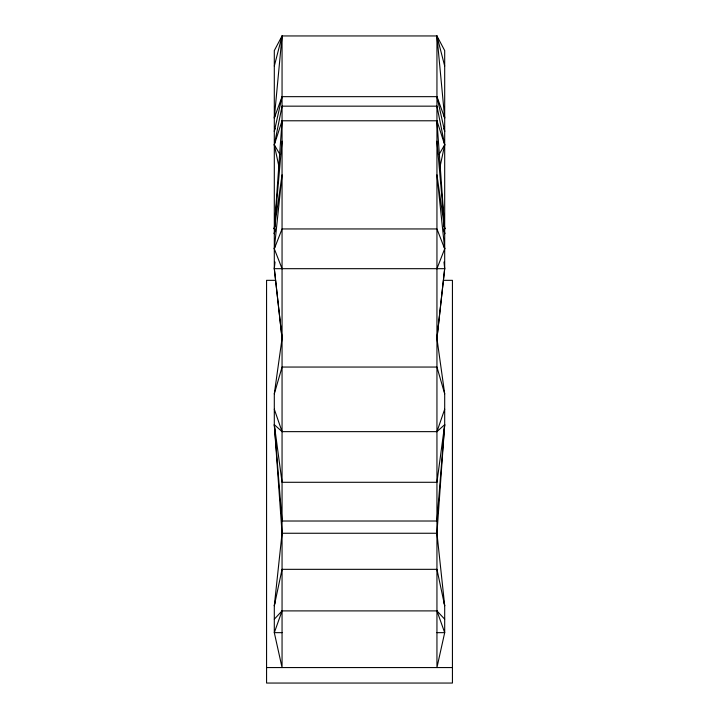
<?xml version="1.0" encoding="UTF-8"?>
<svg xmlns="http://www.w3.org/2000/svg" width="719" height="719" viewBox="0 0 719 719"><rect width="100%" height="100%" fill="white"/><g stroke="black" fill="none" stroke-linecap="round" stroke-linejoin="round"><path stroke-width="1.08" d="M274.307 66.067L282.055 35.95L282.055 667.565L274.307 632.657L274.307 605.713L282.055 533.255L274.307 424.659L274.307 393.841L282.055 338.442L274.307 268.681L274.307 50.582L282.055 35.95L436.945 35.95L436.945 667.565L444.693 632.657L444.693 605.713L436.945 533.255L444.693 424.659L444.693 393.841L436.945 338.442L444.693 268.6L443.974 261.995M275.08 225.739L274.307 228.948L282.055 120.783L436.945 120.783L444.693 144.798L439.677 168.462M444.693 424.659L436.945 521.014L282.055 521.014L274.307 424.659L282.055 431.643L436.945 431.643L444.693 424.659L436.945 482.287L282.055 482.287L274.307 424.659M275.026 224.526L274.307 228.948L282.055 141.185M436.945 338.442L444.693 268.681L444.693 50.582L436.945 35.95L444.693 117.997L436.945 96.661L282.055 96.661L274.307 117.997L282.055 35.95M282.055 268.681L274.307 248.819L282.055 174.87L274.307 228.948M275.026 261.995L274.307 268.6L282.055 338.442M274.991 230.431L274.307 233.675L275.026 228.121M274.307 233.675L274.955 229.316M279.323 168.462L274.307 144.798L282.055 106.16L436.945 106.16L444.693 144.798L444.117 146.928M275.018 128.198L274.307 131.397L282.055 96.661M275.018 602.513L274.307 605.713L282.055 569.331L436.945 569.331L444.693 605.713L443.983 602.513M274.307 248.774L274.883 246.653M274.307 393.841L282.055 367.05L436.945 367.05L444.693 393.841M274.883 146.928L274.307 144.798L282.055 120.783M436.945 431.643L444.693 409.246M274.307 117.997L275.044 115.921M444.693 619.185L436.945 610.898L282.055 610.898L274.307 632.657L282.055 632.657M274.307 248.819L282.055 228.948L436.945 228.948L444.693 248.819L436.945 268.681M439.156 154.324L444.693 144.798M274.307 619.185L282.055 610.898M274.307 268.681L444.693 268.681M275.413 280.329L266.569 280.329L266.569 683.05L452.431 683.05L452.431 280.329L443.587 280.329M282.055 533.255L436.945 533.255M436.945 632.657L444.693 632.657L436.945 610.898M266.569 667.565L452.431 667.565M274.307 144.798L279.844 154.324M443.956 115.921L444.693 117.997M274.307 409.246L282.055 431.643M444.117 246.653L444.693 248.774M436.945 35.95L444.693 66.067M443.92 225.739L444.693 228.948L436.945 120.783M436.945 96.661L444.693 131.397L443.983 128.198M444.009 230.431L444.693 233.675L443.974 228.121M443.974 224.526L444.693 228.948L436.945 141.185M444.045 229.316L444.693 233.675M444.693 228.948L436.945 174.87L444.693 248.819"/></g></svg>
